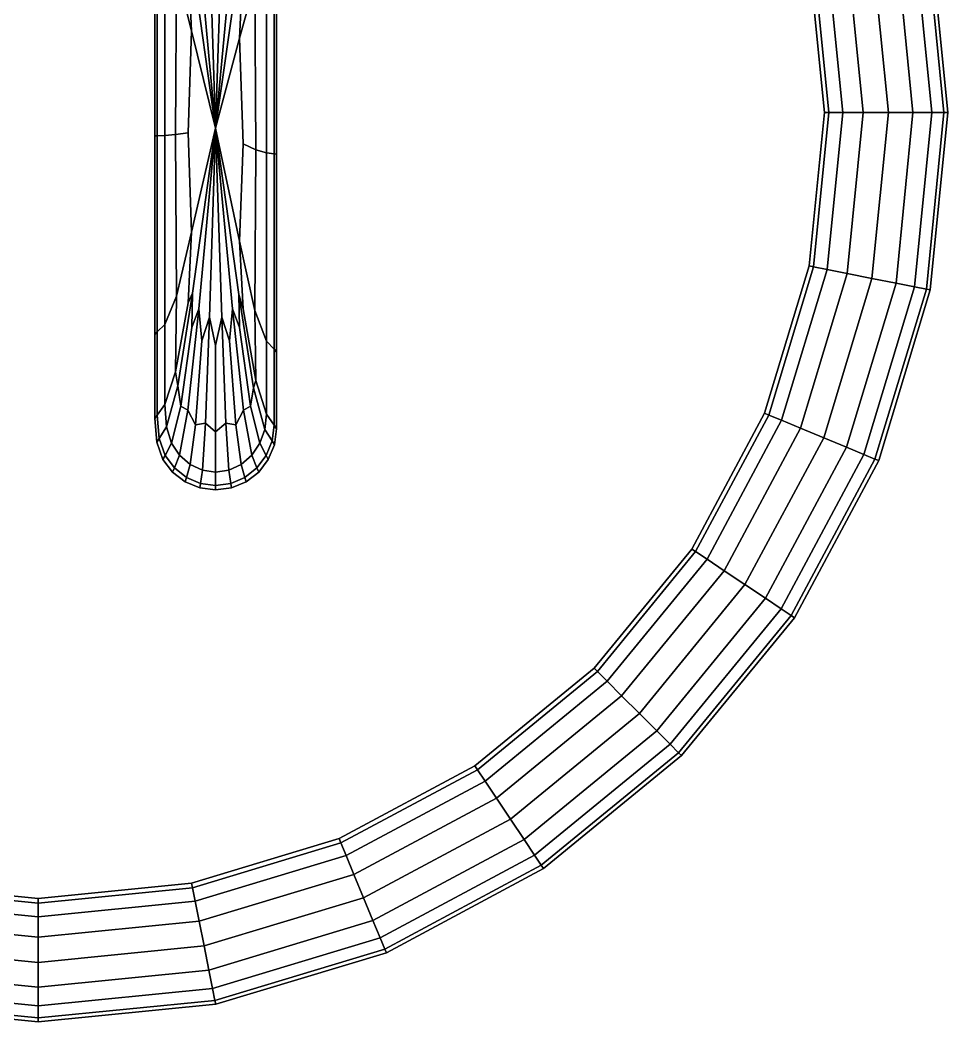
# Model space of a CAD drawing. Extents: x -1.16 to -0.13, y -0.58 to 0.46.
# Drawn here: x -0.656 to -0.127, y -0.581 to -0.009 of the extents above; entities that cross this region are included whole.
import ezdxf

# ---------------------------------------------------------------- set-up
doc = ezdxf.new("R2010")
doc.units = 0

# ---------------------------------------------------------------- blocks, each defined once
blk = doc.blocks.new('Circle')
at = {"layer": 'Meshes', "color": 250}
mesh = blk.add_polyface(dxfattribs=at)
corners = [(0.693204, 0.137887), (0.678542, 0.13497), (0.639293, 0.264804), (0.653106, 0.270526), (0.661909, 0.274172, 0.001731), (0.702547, 0.139745, 0.001731), (0.716445, 0, 0.001731), (0.706917, 0), (0.691966, 0), (0.624019, 0.124125), (0.613382, 0.122009, 0.001731), (0.577902, 0.239375, 0.001731), (0.587923, 0.243526), (0.602955, 0.249752), (0.639973, 0.127299), (0.652634, 0), (0.636364, 0), (0.625517, 0, 0.001731), (0.659473, 0.131177), (0.621327, 0.257362), (0.67252, 0), (0.705661, 0.140365, 0.006922), (0.719621, 0, 0.006922), (0.664843, 0.275387, 0.006922), (0.664843, 0.275387, 0.02018), (0.705661, 0.140365, 0.02018), (0.719621, 0, 0.02018), (0.609836, 0.121304, 0.006922), (0.574561, 0.237991, 0.006922), (0.621901, 0, 0.006922), (0.621901, 0, 0.02018), (0.609836, 0.121304, 0.02018), (0.574561, 0.237991, 0.02018), (0.609836, 0.121304, 0.04611), (0.574561, 0.237991, 0.04611), (0.621901, 0, 0.04611), (0.621901, 0, 0.072461), (0.609836, 0.121304, 0.072461), (0.574562, 0.237991, 0.072461), (0.705661, 0.140365, 0.04611), (0.719621, 0, 0.04611), (0.664843, 0.275387, 0.04611), (0.664843, 0.275387, 0.072461), (0.705661, 0.140365, 0.072461), (0.719621, 0, 0.072461), (0.705661, 0.140365, 0.08698), (0.719621, 0, 0.08698), (0.664843, 0.275387, 0.08698), (0.661909, 0.274172, 0.093433), (0.702547, 0.139745, 0.093433), (0.716445, 0, 0.093433), (0.609836, 0.121304, 0.08698), (0.574562, 0.237991, 0.08698), (0.621901, 0, 0.08698), (0.625517, 0, 0.093433), (0.613382, 0.122009, 0.093433), (0.577902, 0.239375, 0.093433), (0.693204, 0.137887, 0.095584), (0.706917, 0, 0.095584), (0.653106, 0.270526, 0.095584), (0.639293, 0.264804, 0.095584), (0.678542, 0.13497, 0.095584), (0.691966, 0, 0.095584), (0.624019, 0.124125, 0.095584), (0.636364, 0, 0.095584), (0.652634, 0, 0.095584), (0.639973, 0.127299, 0.095584), (0.602955, 0.249752, 0.095584), (0.587923, 0.243526, 0.095584), (0.659473, 0.131177, 0.095584), (0.67252, 0, 0.095584), (0.621327, 0.257362, 0.095584), (0.188441, 0.205303, 0.04611), (0.188441, 0.12877, 0.04611), (0.188441, 0.12877, 0.02018), (0.188441, 0.205303, 0.02018), (0.188441, 0.205303, 0.006922), (0.188441, 0.12877, 0.006922)]
mesh.append_faces([[corners[k] for k in face] for face in [(0, 1, 2, 3), (0, 3, 4, 5), (0, 5, 6, 7), (0, 7, 8, 1), (9, 10, 11, 12), (9, 12, 13, 14), (9, 14, 15, 16), (9, 16, 17, 10), (18, 14, 13, 19), (18, 19, 2, 1), (18, 1, 8, 20), (18, 20, 15, 14), (21, 22, 6, 5), (21, 5, 4, 23), (21, 23, 24, 25), (21, 25, 26, 22), (27, 28, 11, 10), (27, 10, 17, 29), (27, 29, 30, 31), (27, 31, 32, 28), (33, 34, 32, 31), (33, 31, 30, 35), (33, 35, 36, 37), (33, 37, 38, 34), (39, 40, 26, 25), (39, 25, 24, 41), (39, 41, 42, 43), (39, 43, 44, 40), (45, 46, 44, 43), (45, 43, 42, 47), (45, 47, 48, 49), (45, 49, 50, 46), (51, 52, 38, 37), (51, 37, 36, 53), (51, 53, 54, 55), (51, 55, 56, 52), (57, 58, 50, 49), (57, 49, 48, 59), (57, 59, 60, 61), (57, 61, 62, 58), (63, 64, 65, 66), (63, 66, 67, 68), (63, 68, 56, 55), (63, 55, 54, 64), (69, 70, 62, 61), (69, 61, 60, 71), (69, 71, 67, 66), (69, 66, 65, 70), (72, 73, 74, 75), (76, 75, 74, 77)]], dxfattribs={"color": 250})
mesh = blk.add_polyface(dxfattribs=at)
corners = [(0.162035, -0.024648, 0.095584), (0.172115, -0.029613, 0.095584), (0.171437, 0.102671, 0.095584), (0.159323, 0.058835, 0.095584), (0.180662, -0.03195, 0.095584), (0.186496, -0.032716, 0.093433), (0.186496, 0.127047, 0.093433), (0.180662, 0.121878, 0.095584), (0.188441, -0.032972, 0.08698), (0.188441, -0.032972, 0.072461), (0.188441, 0.12877, 0.072461), (0.188441, 0.12877, 0.08698), (0.188441, -0.032972, 0.04611), (0.188441, -0.032972, 0.02018), (0.188441, 0.12877, 0.02018), (0.188441, 0.12877, 0.04611), (0.188441, -0.032972, 0.006922), (0.186496, -0.032716, 0.001731), (0.186496, 0.127047, 0.001731), (0.188441, 0.12877, 0.006922), (0.162035, -0.024648), (0.159323, 0.058835), (0.171437, 0.102671), (0.172115, -0.029613), (0.180662, -0.03195), (0.180662, 0.121878), (0.162035, 0.118656, 0.095584), (0.172115, 0.170344, 0.095584), (0.170373, 0.189316, 0.095584), (0.158596, 0.116745, 0.095584), (0.180662, 0.194665, 0.095584), (0.186496, 0.202643, 0.093433), (0.18495, 0.230534, 0.093433), (0.179311, 0.22152, 0.095584), (0.188441, 0.205303, 0.08698), (0.188441, 0.205303, 0.072461), (0.18683, 0.233539, 0.072461), (0.186829, 0.233539, 0.08698), (0.188441, 0.205303, 0.04611), (0.188441, 0.205303, 0.02018), (0.186829, 0.233539, 0.02018), (0.186829, 0.233539, 0.04611), (0.188441, 0.205303, 0.006922), (0.186496, 0.202643, 0.001731), (0.18495, 0.230534, 0.001731), (0.186829, 0.233539, 0.006922), (0.162035, 0.118656), (0.172115, 0.170344), (0.158596, 0.116745), (0.170373, 0.189316), (0.180662, 0.194665), (0.179311, 0.22152), (0.175259, 0.237549, 0.095584), (0.168869, 0.247043, 0.095584), (0.162326, 0.211417, 0.095584), (0.167858, 0.208183, 0.095584), (0.180312, 0.247182, 0.093433), (0.172997, 0.257042, 0.093433), (0.181996, 0.250393, 0.08698), (0.174373, 0.260375, 0.08698), (0.181996, 0.250393, 0.072461), (0.181996, 0.250393, 0.04611), (0.181996, 0.250393, 0.02018), (0.181996, 0.250393, 0.006922), (0.180312, 0.247182, 0.001731), (0.172997, 0.257042, 0.001731), (0.174373, 0.260375, 0.006922), (0.175259, 0.237549), (0.167858, 0.208183), (0.162326, 0.211417), (0.168869, 0.247043)]
mesh.append_faces([[corners[k] for k in face] for face in [(0, 1, 2, 3), (4, 5, 6, 7), (4, 7, 2, 1), (8, 9, 10, 11), (8, 11, 6, 5), (12, 13, 14, 15), (12, 15, 10, 9), (16, 17, 18, 19), (16, 19, 14, 13), (20, 21, 22, 23), (24, 23, 22, 25), (24, 25, 18, 17), (26, 27, 28, 29), (26, 3, 2, 27), (30, 31, 32, 33), (30, 33, 28, 27), (30, 27, 2, 7), (30, 7, 6, 31), (34, 35, 36, 37), (34, 37, 32, 31), (34, 31, 6, 11), (34, 11, 10, 35), (38, 39, 40, 41), (38, 41, 36, 35), (38, 35, 10, 15), (42, 43, 44, 45), (42, 45, 40, 39), (42, 19, 18, 43), (46, 47, 22, 21), (46, 48, 49, 47), (50, 43, 18, 25), (50, 25, 22, 47), (50, 47, 49, 51), (50, 51, 44, 43), (52, 53, 54, 55), (52, 55, 28, 33), (52, 33, 32, 56), (52, 56, 57, 53), (58, 59, 57, 56), (58, 56, 32, 37), (58, 37, 36, 60), (61, 60, 36, 41), (61, 41, 40, 62), (63, 64, 65, 66), (63, 62, 40, 45), (63, 45, 44, 64), (67, 64, 44, 51), (67, 51, 49, 68), (67, 68, 69, 70), (67, 70, 65, 64)]], dxfattribs={"color": 250})
mesh = blk.add_polyface(dxfattribs=at)
corners = [(0.118645, -0.015934, 0.095584), (0.121357, -0.094737, 0.095584), (0.14034, -0.012408, 0.095584), (0.121357, 0.064792, 0.095584), (0.109242, 0.112065, 0.095584), (0.108564, -0.017455, 0.095584), (0.100018, -0.01817, 0.095584), (0.100018, 0.132792, 0.095584), (0.094184, 0.138382, 0.093433), (0.094184, -0.018405, 0.093433), (0.092239, -0.018483, 0.08698), (0.092239, 0.140246, 0.08698), (0.092239, 0.140246, 0.072461), (0.092239, -0.018483, 0.072461), (0.092239, -0.018483, 0.04611), (0.092239, 0.140246, 0.04611), (0.092239, 0.140246, 0.02018), (0.092239, -0.018483, 0.02018), (0.092239, -0.018483, 0.006922), (0.092239, 0.140246, 0.006922), (0.094184, 0.138382, 0.001731), (0.094184, -0.018405, 0.001731), (0.118645, -0.015934), (0.108564, -0.017455), (0.109242, 0.112065), (0.121357, 0.064792), (0.14034, -0.012408), (0.121357, -0.094737), (0.100018, -0.01817), (0.100018, 0.132792), (0.118645, 0.122435, 0.095584), (0.108564, 0.175617, 0.095584), (0.122083, 0.117689, 0.095584), (0.110307, 0.190635, 0.095584), (0.100018, 0.200641, 0.095584), (0.094184, 0.20885, 0.093433), (0.092239, 0.211586, 0.08698), (0.092239, 0.211586, 0.072461), (0.092239, 0.211586, 0.04611), (0.092239, 0.211586, 0.02018), (0.092239, 0.211586, 0.006922), (0.094184, 0.20885, 0.001731), (0.118645, 0.122435), (0.108564, 0.175617), (0.110307, 0.190635), (0.122083, 0.117689), (0.100018, 0.200641), (0.162035, 0.118656, 0.095584), (0.158596, 0.116745, 0.095584), (0.159323, 0.058835, 0.095584), (0.162035, 0.118656), (0.159323, 0.058835), (0.158596, 0.116745), (0.151187, 0.156363, 0.095584), (0.145232, 0.137729, 0.095584), (0.153705, 0.131206, 0.095584), (0.14034, 0.160238, 0.095584), (0.135448, 0.137729, 0.095584), (0.129492, 0.156363, 0.095584), (0.126975, 0.131206, 0.095584), (0.121551, 0.145774, 0.095584), (0.118354, 0.211417, 0.095584), (0.112821, 0.208183, 0.095584), (0.159128, 0.145774, 0.095584), (0.170373, 0.189316, 0.095584), (0.167858, 0.208183, 0.095584), (0.162326, 0.211417, 0.095584), (0.151187, 0.156363), (0.153705, 0.131206), (0.145232, 0.137729), (0.14034, 0.160239), (0.135448, 0.137729), (0.129492, 0.156363), (0.126975, 0.131206), (0.121551, 0.145774), (0.112821, 0.208183), (0.118354, 0.211417), (0.159128, 0.145774), (0.167858, 0.208183), (0.170373, 0.189316), (0.162326, 0.211417)]
mesh.append_faces([[corners[k] for k in face] for face in [(0, 1, 2, 3), (0, 3, 4, 5), (6, 5, 4, 7), (6, 7, 8, 9), (10, 9, 8, 11), (10, 11, 12, 13), (14, 13, 12, 15), (14, 15, 16, 17), (18, 17, 16, 19), (18, 19, 20, 21), (22, 23, 24, 25), (22, 25, 26, 27), (28, 21, 20, 29), (28, 29, 24, 23), (30, 31, 4, 3), (30, 3, 2, 32), (30, 32, 33, 31), (34, 35, 8, 7), (34, 7, 4, 31), (36, 37, 12, 11), (36, 11, 8, 35), (38, 39, 16, 15), (38, 15, 12, 37), (40, 41, 20, 19), (40, 19, 16, 39), (42, 43, 44, 45), (42, 45, 26, 25), (42, 25, 24, 43), (46, 43, 24, 29), (46, 29, 20, 41), (47, 48, 2, 49), (50, 51, 26, 52), (53, 54, 2, 55), (56, 57, 2, 54), (58, 59, 2, 57), (60, 32, 2, 59), (60, 59, 61, 62), (60, 62, 33, 32), (63, 55, 2, 48), (63, 48, 64, 65), (63, 65, 66, 55), (67, 68, 26, 69), (70, 69, 26, 71), (72, 71, 26, 73), (74, 75, 76, 73), (74, 73, 26, 45), (74, 45, 44, 75), (77, 78, 79, 52), (77, 52, 26, 68), (77, 68, 80, 78)]], dxfattribs={"color": 250})
mesh = blk.add_polyface(dxfattribs=at)
corners = [(0.118645, -0.015934, 0.095584), (0.108564, -0.017455, 0.095584), (0.109242, -0.145392, 0.095584), (0.121357, -0.094737, 0.095584), (0.118645, -0.150456, 0.095584), (0.108564, -0.205159, 0.095584), (0.110306, -0.216151, 0.095584), (0.122083, -0.142825, 0.095584), (0.14034, -0.012408, 0.095584), (0.100018, -0.01817, 0.095584), (0.094184, -0.018405, 0.093433), (0.094184, -0.173613, 0.093433), (0.100018, -0.167612, 0.095584), (0.100018, -0.230898, 0.095584), (0.094184, -0.239342, 0.093433), (0.092239, -0.018483, 0.08698), (0.092239, -0.018483, 0.072461), (0.092239, -0.175614, 0.072461), (0.092239, -0.175614, 0.08698), (0.092239, -0.242156, 0.08698), (0.092239, -0.018483, 0.04611), (0.092239, -0.018483, 0.02018), (0.092239, -0.175614, 0.02018), (0.092239, -0.175614, 0.04611), (0.092239, -0.018483, 0.006922), (0.094184, -0.018405, 0.001731), (0.094184, -0.173613, 0.001731), (0.092239, -0.175614, 0.006922), (0.092239, -0.242156, 0.006922), (0.094184, -0.239342, 0.001731), (0.118645, -0.150456), (0.108564, -0.205159), (0.109242, -0.145392), (0.121357, -0.094737), (0.14034, -0.012408), (0.122083, -0.142825), (0.110306, -0.216151), (0.118645, -0.015934), (0.108564, -0.017455), (0.100018, -0.230898), (0.100018, -0.167612), (0.100018, -0.01817), (0.162035, -0.155391, 0.095584), (0.159323, -0.10185, 0.095584), (0.158596, -0.144059, 0.095584), (0.162035, -0.024648, 0.095584), (0.159323, 0.058835, 0.095584), (0.162035, -0.024648), (0.159323, -0.10185), (0.159323, 0.058835), (0.162035, -0.155391), (0.158596, -0.144059), (0.121551, -0.169949, 0.095584), (0.126975, -0.15538, 0.095584), (0.112821, -0.232357, 0.095584), (0.118354, -0.235592, 0.095584), (0.129492, -0.180537, 0.095584), (0.135448, -0.161903, 0.095584), (0.124452, -0.247132, 0.095584), (0.14034, -0.184413, 0.095584), (0.145232, -0.161903, 0.095584), (0.151187, -0.180537, 0.095584), (0.153705, -0.15538, 0.095584), (0.156228, -0.247132, 0.095584), (0.162326, -0.235592, 0.095584), (0.159128, -0.169948, 0.095584), (0.167858, -0.232357, 0.095584), (0.170373, -0.217872, 0.095584), (0.121551, -0.169949), (0.112821, -0.232357), (0.126975, -0.15538), (0.118354, -0.235592), (0.129492, -0.180537), (0.124452, -0.247132), (0.135448, -0.161903), (0.14034, -0.184413), (0.145232, -0.161903), (0.151187, -0.180537), (0.153705, -0.15538), (0.162326, -0.235592), (0.156228, -0.247132), (0.159128, -0.169948), (0.167858, -0.232357), (0.170373, -0.217872)]
mesh.append_faces([[corners[k] for k in face] for face in [(0, 1, 2, 3), (4, 5, 6, 7), (4, 7, 8, 3), (4, 3, 2, 5), (9, 10, 11, 12), (9, 12, 2, 1), (13, 5, 2, 12), (13, 12, 11, 14), (15, 16, 17, 18), (15, 18, 11, 10), (19, 14, 11, 18), (20, 21, 22, 23), (20, 23, 17, 16), (24, 25, 26, 27), (24, 27, 22, 21), (28, 27, 26, 29), (30, 31, 32, 33), (30, 33, 34, 35), (30, 35, 36, 31), (37, 33, 32, 38), (39, 29, 26, 40), (39, 40, 32, 31), (41, 38, 32, 40), (41, 40, 26, 25), (42, 43, 8, 44), (45, 46, 8, 43), (47, 48, 34, 49), (50, 51, 34, 48), (52, 53, 8, 7), (52, 7, 6, 54), (52, 54, 55, 53), (56, 57, 8, 53), (56, 53, 55, 58), (59, 60, 8, 57), (61, 62, 8, 60), (61, 63, 64, 62), (65, 44, 8, 62), (65, 62, 64, 66), (65, 66, 67, 44), (68, 69, 36, 35), (68, 35, 34, 70), (68, 70, 71, 69), (72, 73, 71, 70), (72, 70, 34, 74), (75, 74, 34, 76), (77, 76, 34, 78), (77, 78, 79, 80), (81, 82, 79, 78), (81, 78, 34, 51), (81, 51, 83, 82)]], dxfattribs={"color": 250})
mesh = blk.add_polyface(dxfattribs=at)
corners = [(0.693204, -0.137887), (0.678542, -0.134971), (0.691966, 0), (0.706917, 0), (0.716445, 0, 0.001731), (0.702547, -0.139745, 0.001731), (0.661909, -0.274172, 0.00173), (0.653106, -0.270526), (0.639293, -0.264804), (0.624018, -0.124125), (0.613382, -0.122009, 0.001731), (0.625517, 0, 0.001731), (0.636364, 0), (0.652634, 0), (0.639973, -0.127299), (0.602955, -0.249752), (0.587923, -0.243526), (0.577902, -0.239375, 0.00173), (0.659473, -0.131177), (0.67252, 0), (0.621327, -0.257362), (0.705661, -0.140365, 0.006922), (0.664843, -0.275387, 0.006922), (0.719621, 0, 0.006922), (0.719621, 0, 0.02018), (0.705661, -0.140365, 0.02018), (0.664843, -0.275387, 0.02018), (0.609836, -0.121304, 0.006922), (0.621901, 0, 0.006922), (0.574561, -0.237991, 0.006922), (0.574561, -0.237991, 0.02018), (0.609836, -0.121304, 0.02018), (0.621901, 0, 0.02018), (0.609836, -0.121304, 0.04611), (0.621901, 0, 0.04611), (0.574561, -0.237991, 0.04611), (0.574561, -0.237991, 0.072461), (0.609836, -0.121304, 0.072461), (0.621901, 0, 0.072461), (0.705661, -0.140365, 0.04611), (0.664843, -0.275387, 0.04611), (0.719621, 0, 0.04611), (0.719621, 0, 0.072461), (0.705661, -0.140365, 0.072461), (0.664843, -0.275387, 0.072461), (0.705661, -0.140365, 0.08698), (0.664843, -0.275387, 0.08698), (0.719621, 0, 0.08698), (0.716445, 0, 0.093433), (0.702547, -0.139745, 0.093433), (0.661909, -0.274172, 0.093433), (0.609836, -0.121304, 0.08698), (0.621901, 0, 0.08698), (0.574561, -0.237991, 0.08698), (0.577902, -0.239375, 0.093433), (0.613382, -0.122009, 0.093433), (0.625517, 0, 0.093433), (0.693204, -0.137887, 0.095584), (0.653106, -0.270526, 0.095584), (0.706917, 0, 0.095584), (0.691966, 0, 0.095584), (0.678542, -0.134971, 0.095584), (0.639293, -0.264804, 0.095584), (0.624018, -0.124125, 0.095584), (0.587923, -0.243526, 0.095584), (0.602955, -0.249752, 0.095584), (0.639973, -0.127299, 0.095584), (0.652634, 0, 0.095584), (0.636364, 0, 0.095584), (0.659473, -0.131177, 0.095584), (0.621327, -0.257362, 0.095584), (0.67252, 0, 0.095584), (0.188441, -0.250362, 0.006922), (0.188441, -0.189493, 0.006922), (0.188441, -0.189493, 0.02018), (0.188441, -0.250362, 0.02018), (0.188441, -0.032972, 0.006922), (0.188441, -0.032972, 0.02018)]
mesh.append_faces([[corners[k] for k in face] for face in [(0, 1, 2, 3), (0, 3, 4, 5), (0, 5, 6, 7), (0, 7, 8, 1), (9, 10, 11, 12), (9, 12, 13, 14), (9, 14, 15, 16), (9, 16, 17, 10), (18, 14, 13, 19), (18, 19, 2, 1), (18, 1, 8, 20), (18, 20, 15, 14), (21, 22, 6, 5), (21, 5, 4, 23), (21, 23, 24, 25), (21, 25, 26, 22), (27, 28, 11, 10), (27, 10, 17, 29), (27, 29, 30, 31), (27, 31, 32, 28), (33, 34, 32, 31), (33, 31, 30, 35), (33, 35, 36, 37), (33, 37, 38, 34), (39, 40, 26, 25), (39, 25, 24, 41), (39, 41, 42, 43), (39, 43, 44, 40), (45, 46, 44, 43), (45, 43, 42, 47), (45, 47, 48, 49), (45, 49, 50, 46), (51, 52, 38, 37), (51, 37, 36, 53), (51, 53, 54, 55), (51, 55, 56, 52), (57, 58, 50, 49), (57, 49, 48, 59), (57, 59, 60, 61), (57, 61, 62, 58), (63, 64, 65, 66), (63, 66, 67, 68), (63, 68, 56, 55), (63, 55, 54, 64), (69, 70, 62, 61), (69, 61, 60, 71), (69, 71, 67, 66), (69, 66, 65, 70), (72, 73, 74, 75), (76, 77, 74, 73)]], dxfattribs={"color": 250})
mesh = blk.add_polyface(dxfattribs=at)
corners = [(0.162035, -0.155391, 0.095584), (0.172115, -0.212045, 0.095584), (0.171437, -0.156731, 0.095584), (0.159323, -0.10185, 0.095584), (0.158596, -0.144059, 0.095584), (0.170373, -0.217872, 0.095584), (0.162035, -0.024648, 0.095584), (0.172115, -0.029613, 0.095584), (0.180662, -0.238702, 0.095584), (0.186496, -0.247447, 0.093433), (0.186496, -0.187322, 0.093433), (0.180662, -0.180812, 0.095584), (0.179311, -0.25066, 0.095584), (0.18495, -0.259866, 0.093433), (0.180662, -0.03195, 0.095584), (0.186496, -0.032716, 0.093433), (0.188441, -0.250362, 0.08698), (0.188441, -0.250362, 0.072461), (0.188441, -0.189493, 0.072461), (0.188441, -0.189493, 0.08698), (0.186829, -0.262935, 0.08698), (0.18683, -0.262935, 0.072461), (0.188441, -0.032972, 0.08698), (0.188441, -0.032972, 0.072461), (0.188441, -0.250362, 0.04611), (0.188441, -0.250362, 0.02018), (0.188441, -0.189493, 0.02018), (0.188441, -0.189493, 0.04611), (0.186829, -0.262935, 0.04611), (0.186829, -0.262935, 0.02018), (0.188441, -0.032972, 0.04611), (0.188441, -0.032972, 0.02018), (0.188441, -0.250362, 0.006922), (0.186496, -0.247447, 0.001731), (0.186496, -0.187322, 0.001731), (0.188441, -0.189493, 0.006922), (0.186829, -0.262935, 0.006922), (0.18495, -0.259866, 0.001731), (0.188441, -0.032972, 0.006922), (0.186496, -0.032716, 0.001731), (0.162035, -0.024648), (0.172115, -0.029613), (0.171437, -0.156731), (0.159323, -0.10185), (0.162035, -0.155391), (0.172115, -0.212045), (0.170373, -0.217872), (0.158596, -0.144059), (0.180662, -0.03195), (0.180662, -0.180812), (0.180662, -0.238702), (0.179311, -0.25066), (0.175259, -0.261723, 0.095584), (0.167858, -0.232357, 0.095584), (0.162326, -0.235592, 0.095584), (0.168869, -0.271217, 0.095584), (0.172997, -0.281216, 0.093433), (0.180312, -0.271356, 0.093433), (0.181996, -0.274567, 0.08698), (0.181996, -0.274567, 0.072461), (0.174373, -0.284549, 0.08698), (0.181996, -0.274567, 0.04611), (0.181996, -0.274567, 0.02018), (0.181996, -0.274567, 0.006922), (0.180312, -0.271356, 0.001731), (0.174373, -0.284549, 0.006922), (0.172997, -0.281216, 0.001731), (0.175259, -0.261723), (0.168869, -0.271217), (0.162326, -0.235592), (0.167858, -0.232357)]
mesh.append_faces([[corners[k] for k in face] for face in [(0, 1, 2, 3), (0, 4, 5, 1), (6, 3, 2, 7), (8, 9, 10, 11), (8, 11, 2, 1), (8, 1, 5, 12), (8, 12, 13, 9), (14, 7, 2, 11), (14, 11, 10, 15), (16, 17, 18, 19), (16, 19, 10, 9), (16, 9, 13, 20), (16, 20, 21, 17), (22, 15, 10, 19), (22, 19, 18, 23), (24, 25, 26, 27), (24, 27, 18, 17), (24, 17, 21, 28), (24, 28, 29, 25), (30, 23, 18, 27), (30, 27, 26, 31), (32, 33, 34, 35), (32, 25, 29, 36), (32, 36, 37, 33), (38, 35, 34, 39), (40, 41, 42, 43), (44, 45, 46, 47), (44, 43, 42, 45), (48, 39, 34, 49), (48, 49, 42, 41), (50, 33, 37, 51), (50, 51, 46, 45), (50, 45, 42, 49), (50, 49, 34, 33), (52, 12, 5, 53), (52, 53, 54, 55), (52, 55, 56, 57), (52, 57, 13, 12), (58, 59, 21, 20), (58, 20, 13, 57), (58, 57, 56, 60), (61, 62, 29, 28), (61, 28, 21, 59), (63, 64, 37, 36), (63, 36, 29, 62), (63, 65, 66, 64), (67, 64, 66, 68), (67, 68, 69, 70), (67, 70, 46, 51), (67, 51, 37, 64)]], dxfattribs={"color": 250})
mesh = blk.add_polyface(dxfattribs=at)
corners = [(0.100018, -0.230898, 0.095584), (0.094184, -0.239342, 0.093433), (0.09573, -0.25784, 0.093433), (0.101369, -0.248709, 0.095584), (0.110306, -0.216151, 0.095584), (0.108564, -0.205159, 0.095584), (0.092239, -0.242156, 0.08698), (0.092239, -0.242156, 0.072461), (0.09385, -0.260883, 0.072461), (0.09385, -0.260883, 0.08698), (0.092239, -0.175614, 0.08698), (0.092239, -0.175614, 0.072461), (0.092239, -0.242156, 0.04611), (0.092239, -0.242156, 0.02018), (0.09385, -0.260883, 0.02018), (0.09385, -0.260883, 0.04611), (0.092239, -0.175614, 0.04611), (0.092239, -0.175614, 0.02018), (0.092239, -0.242156, 0.006922), (0.094184, -0.239342, 0.001731), (0.09573, -0.25784, 0.001731), (0.09385, -0.260883, 0.006922), (0.092239, -0.175614, 0.006922), (0.100018, -0.230898), (0.108564, -0.205159), (0.110306, -0.216151), (0.101369, -0.248709), (0.129492, -0.180537, 0.095584), (0.124452, -0.247132, 0.095584), (0.132292, -0.245803, 0.095584), (0.135448, -0.161903, 0.095584), (0.14034, -0.184413, 0.095584), (0.14034, -0.25254, 0.095584), (0.148387, -0.245803, 0.095584), (0.145232, -0.161903, 0.095584), (0.151187, -0.180537, 0.095584), (0.156228, -0.247132, 0.095584), (0.10542, -0.261723, 0.095584), (0.111811, -0.271217, 0.095584), (0.118354, -0.235592, 0.095584), (0.112821, -0.232357, 0.095584), (0.100368, -0.271356, 0.093433), (0.107683, -0.281216, 0.093433), (0.120179, -0.278468, 0.095584), (0.129898, -0.283064, 0.095584), (0.14034, -0.284597, 0.095584), (0.150782, -0.283064, 0.095584), (0.160501, -0.278468, 0.095584), (0.168869, -0.271217, 0.095584), (0.162326, -0.235592, 0.095584), (0.098683, -0.274567, 0.08698), (0.106307, -0.284549, 0.08698), (0.098683, -0.274567, 0.072461), (0.098683, -0.274567, 0.04611), (0.098683, -0.274567, 0.02018), (0.098683, -0.274567, 0.006922), (0.100368, -0.271356, 0.001731), (0.107683, -0.281216, 0.001731), (0.106307, -0.284549, 0.006922), (0.129492, -0.180537), (0.135448, -0.161903), (0.132292, -0.245803), (0.124452, -0.247132), (0.14034, -0.184413), (0.14034, -0.25254), (0.145232, -0.161903), (0.148387, -0.245803), (0.151187, -0.180537), (0.156228, -0.247132), (0.10542, -0.261723), (0.112821, -0.232357), (0.118354, -0.235592), (0.111811, -0.271217), (0.120179, -0.278468), (0.129898, -0.283064), (0.14034, -0.284597), (0.150782, -0.283064), (0.160501, -0.278468), (0.162326, -0.235592), (0.168869, -0.271217)]
mesh.append_faces([[corners[k] for k in face] for face in [(0, 1, 2, 3), (0, 3, 4, 5), (6, 7, 8, 9), (6, 9, 2, 1), (6, 10, 11, 7), (12, 13, 14, 15), (12, 15, 8, 7), (12, 7, 11, 16), (12, 16, 17, 13), (18, 19, 20, 21), (18, 21, 14, 13), (18, 13, 17, 22), (23, 24, 25, 26), (23, 26, 20, 19), (27, 28, 29, 30), (31, 30, 29, 32), (31, 32, 33, 34), (35, 34, 33, 36), (37, 38, 39, 40), (37, 40, 4, 3), (37, 3, 2, 41), (37, 41, 42, 38), (43, 44, 29, 28), (43, 28, 39, 38), (45, 46, 33, 32), (45, 32, 29, 44), (47, 48, 49, 36), (47, 36, 33, 46), (50, 51, 42, 41), (50, 41, 2, 9), (50, 9, 8, 52), (53, 52, 8, 15), (53, 15, 14, 54), (55, 56, 57, 58), (55, 54, 14, 21), (55, 21, 20, 56), (59, 60, 61, 62), (63, 64, 61, 60), (63, 65, 66, 64), (67, 68, 66, 65), (69, 56, 20, 26), (69, 26, 25, 70), (69, 70, 71, 72), (69, 72, 57, 56), (73, 72, 71, 62), (73, 62, 61, 74), (75, 74, 61, 64), (75, 64, 66, 76), (77, 76, 66, 68), (77, 68, 78, 79)]], dxfattribs={"color": 250})
mesh = blk.add_polyface(dxfattribs=at)
corners = [(0.58767, -0.392668), (0.575241, -0.384364), (0.639293, -0.264804), (0.653106, -0.270526), (0.661909, -0.274172, 0.00173), (0.59559, -0.397961, 0.00173), (0.506603, -0.506603, 0.00173), (0.499866, -0.499866), (0.489294, -0.489294), (0.529017, -0.353478), (0.52, -0.347453, 0.00173), (0.577902, -0.239375, 0.00173), (0.587923, -0.243526), (0.602955, -0.249752), (0.542543, -0.362516), (0.461482, -0.461482), (0.449977, -0.449977), (0.442307, -0.442307, 0.00173), (0.559075, -0.373562), (0.621327, -0.257362), (0.475543, -0.475543), (0.59823, -0.399725, 0.006922), (0.508849, -0.508849, 0.006922), (0.664843, -0.275387, 0.006922), (0.664843, -0.275387, 0.02018), (0.59823, -0.399725, 0.02018), (0.508849, -0.508849, 0.02018), (0.516994, -0.345445, 0.006922), (0.574561, -0.237991, 0.006922), (0.43975, -0.43975, 0.006922), (0.43975, -0.43975, 0.02018), (0.516994, -0.345445, 0.02018), (0.574561, -0.237991, 0.02018), (0.516994, -0.345445, 0.04611), (0.574561, -0.237991, 0.04611), (0.43975, -0.43975, 0.04611), (0.43975, -0.43975, 0.072461), (0.516994, -0.345445, 0.072461), (0.574561, -0.237991, 0.072461), (0.59823, -0.399725, 0.04611), (0.508849, -0.508849, 0.04611), (0.664843, -0.275387, 0.04611), (0.664843, -0.275387, 0.072461), (0.59823, -0.399725, 0.072461), (0.508849, -0.508849, 0.072461), (0.399725, -0.59823, 0.04611), (0.399725, -0.59823, 0.072461), (0.399725, -0.59823, 0.08698), (0.508849, -0.508849, 0.08698), (0.59823, -0.399725, 0.08698), (0.664843, -0.275387, 0.08698), (0.661909, -0.274172, 0.093433), (0.59559, -0.397961, 0.093433), (0.506603, -0.506603, 0.093433), (0.516994, -0.345445, 0.08698), (0.574561, -0.237991, 0.08698), (0.43975, -0.43975, 0.08698), (0.442307, -0.442307, 0.093433), (0.52, -0.347453, 0.093433), (0.577902, -0.239375, 0.093433), (0.58767, -0.392668, 0.095584), (0.499866, -0.499866, 0.095584), (0.653106, -0.270526, 0.095584), (0.639293, -0.264804, 0.095584), (0.575241, -0.384364, 0.095584), (0.489294, -0.489294, 0.095584), (0.529017, -0.353478, 0.095584), (0.449977, -0.449977, 0.095584), (0.461482, -0.461482, 0.095584), (0.542543, -0.362516, 0.095584), (0.602955, -0.249752, 0.095584), (0.587923, -0.243526, 0.095584), (0.559075, -0.373562, 0.095584), (0.475543, -0.475543, 0.095584), (0.621327, -0.257362, 0.095584)]
mesh.append_faces([[corners[k] for k in face] for face in [(0, 1, 2, 3), (0, 3, 4, 5), (0, 5, 6, 7), (0, 7, 8, 1), (9, 10, 11, 12), (9, 12, 13, 14), (9, 14, 15, 16), (9, 16, 17, 10), (18, 14, 13, 19), (18, 19, 2, 1), (18, 1, 8, 20), (18, 20, 15, 14), (21, 22, 6, 5), (21, 5, 4, 23), (21, 23, 24, 25), (21, 25, 26, 22), (27, 28, 11, 10), (27, 10, 17, 29), (27, 29, 30, 31), (27, 31, 32, 28), (33, 34, 32, 31), (33, 31, 30, 35), (33, 35, 36, 37), (33, 37, 38, 34), (39, 40, 26, 25), (39, 25, 24, 41), (39, 41, 42, 43), (39, 43, 44, 40), (45, 40, 44, 46), (47, 46, 44, 48), (49, 48, 44, 43), (49, 43, 42, 50), (49, 50, 51, 52), (49, 52, 53, 48), (54, 55, 38, 37), (54, 37, 36, 56), (54, 56, 57, 58), (54, 58, 59, 55), (60, 61, 53, 52), (60, 52, 51, 62), (60, 62, 63, 64), (60, 64, 65, 61), (66, 67, 68, 69), (66, 69, 70, 71), (66, 71, 59, 58), (66, 58, 57, 67), (72, 73, 65, 64), (72, 64, 63, 74), (72, 74, 70, 69), (72, 69, 68, 73)]], dxfattribs={"color": 250})
mesh = blk.add_polyface(dxfattribs=at)
corners = [(0.120179, -0.278468, 0.095584), (0.111811, -0.271217, 0.095584), (0.107683, -0.281216, 0.093433), (0.117262, -0.288747, 0.093433), (0.128387, -0.293521, 0.093433), (0.129898, -0.283064, 0.095584), (0.14034, -0.284597, 0.095584), (0.14034, -0.295112, 0.093433), (0.152293, -0.293521, 0.093433), (0.150782, -0.283064, 0.095584), (0.160501, -0.278468, 0.095584), (0.163418, -0.288747, 0.093433), (0.172997, -0.281216, 0.093433), (0.168869, -0.271217, 0.095584), (0.181996, -0.274567, 0.08698), (0.174373, -0.284549, 0.08698), (0.174373, -0.284549, 0.072461), (0.181996, -0.274567, 0.072461), (0.16439, -0.292173, 0.08698), (0.16439, -0.292173, 0.072461), (0.152797, -0.297006, 0.08698), (0.152797, -0.297006, 0.072461), (0.14034, -0.298617, 0.08698), (0.127883, -0.297006, 0.08698), (0.116289, -0.292173, 0.08698), (0.116289, -0.292173, 0.072461), (0.127883, -0.297006, 0.072461), (0.106307, -0.284549, 0.08698), (0.106307, -0.284549, 0.072461), (0.098683, -0.274567, 0.08698), (0.098683, -0.274567, 0.072461), (0.098683, -0.274567, 0.04611), (0.098683, -0.274567, 0.02018), (0.106307, -0.284549, 0.02018), (0.106307, -0.284549, 0.04611), (0.116289, -0.292173, 0.04611), (0.116289, -0.292173, 0.02018), (0.127883, -0.297006, 0.02018), (0.127883, -0.297006, 0.04611), (0.16439, -0.292173, 0.04611), (0.16439, -0.292173, 0.02018), (0.174373, -0.284549, 0.02018), (0.174373, -0.284549, 0.04611), (0.152797, -0.297006, 0.04611), (0.152797, -0.297006, 0.02018), (0.181996, -0.274567, 0.04611), (0.181996, -0.274567, 0.02018), (0.181996, -0.274567, 0.006922), (0.174373, -0.284549, 0.006922), (0.16439, -0.292173, 0.006922), (0.163418, -0.288747, 0.001731), (0.172997, -0.281216, 0.001731), (0.152797, -0.297006, 0.006922), (0.152293, -0.293521, 0.001731), (0.14034, -0.298617, 0.006922), (0.14034, -0.295112, 0.001731), (0.14034, -0.298617, 0.02018), (0.127883, -0.297006, 0.006922), (0.128387, -0.293521, 0.001731), (0.116289, -0.292173, 0.006922), (0.117262, -0.288747, 0.001731), (0.106307, -0.284549, 0.006922), (0.107683, -0.281216, 0.001731), (0.098683, -0.274567, 0.006922), (0.120179, -0.278468), (0.111811, -0.271217), (0.129898, -0.283064), (0.14034, -0.284597), (0.150782, -0.283064), (0.160501, -0.278468), (0.168869, -0.271217)]
mesh.append_faces([[corners[k] for k in face] for face in [(0, 1, 2, 3), (0, 3, 4, 5), (6, 5, 4, 7), (6, 7, 8, 9), (10, 9, 8, 11), (10, 11, 12, 13), (14, 15, 16, 17), (18, 19, 16, 15), (18, 15, 12, 11), (18, 11, 8, 20), (18, 20, 21, 19), (22, 20, 8, 7), (22, 7, 4, 23), (24, 25, 26, 23), (24, 23, 4, 3), (24, 3, 2, 27), (24, 27, 28, 25), (29, 30, 28, 27), (31, 32, 33, 34), (31, 34, 28, 30), (35, 36, 37, 38), (35, 38, 26, 25), (35, 25, 28, 34), (35, 34, 33, 36), (39, 40, 41, 42), (39, 42, 16, 19), (39, 19, 21, 43), (39, 43, 44, 40), (45, 17, 16, 42), (45, 42, 41, 46), (47, 46, 41, 48), (49, 50, 51, 48), (49, 48, 41, 40), (49, 40, 44, 52), (49, 52, 53, 50), (54, 55, 53, 52), (54, 52, 44, 56), (54, 56, 37, 57), (54, 57, 58, 55), (59, 60, 58, 57), (59, 57, 37, 36), (59, 36, 33, 61), (59, 61, 62, 60), (63, 61, 33, 32), (64, 60, 62, 65), (64, 66, 58, 60), (67, 55, 58, 66), (67, 68, 53, 55), (69, 50, 53, 68), (69, 70, 51, 50)]], dxfattribs={"color": 250})
mesh = blk.add_polyface(dxfattribs=at)
corners = [(-0.137887, -0.693204), (-0.13497, -0.678542), (0, -0.691966), (0, -0.706917), (0, -0.716445, 0.00173), (-0.139745, -0.702547, 0.00173), (-0.274171, -0.661909, 0.00173), (-0.270525, -0.653107), (-0.264804, -0.639293), (-0.124125, -0.624018), (-0.122009, -0.613382, 0.00173), (0, -0.625517, 0.00173), (0, -0.636363), (0, -0.652634), (-0.127298, -0.639973), (-0.249752, -0.602955), (-0.243526, -0.587923), (-0.239375, -0.577902, 0.00173), (-0.131177, -0.659473), (0, -0.67252), (-0.257362, -0.621327), (-0.140364, -0.705661, 0.006922), (-0.275387, -0.664843, 0.006922), (0, -0.719621, 0.006922), (0, -0.719621, 0.02018), (-0.140364, -0.705661, 0.02018), (-0.121304, -0.609836, 0.006922), (0, -0.621901, 0.006922), (-0.237991, -0.574562, 0.006922), (-0.237991, -0.574562, 0.02018), (-0.121304, -0.609836, 0.02018), (0, -0.621901, 0.02018), (-0.121304, -0.609836, 0.04611), (0, -0.621901, 0.04611), (-0.237991, -0.574562, 0.04611), (-0.237991, -0.574562, 0.072461), (-0.121304, -0.609836, 0.072461), (0, -0.621901, 0.072461), (-0.140364, -0.705661, 0.04611), (0, -0.719621, 0.04611), (0, -0.719621, 0.072461), (-0.140364, -0.705661, 0.072461), (-0.140364, -0.705661, 0.08698), (0, -0.719621, 0.08698), (0, -0.716445, 0.093433), (-0.139745, -0.702547, 0.093433), (-0.274171, -0.661909, 0.093433), (-0.275387, -0.664843, 0.08698), (-0.121304, -0.609836, 0.08698), (0, -0.621901, 0.08698), (-0.237991, -0.574562, 0.08698), (-0.239375, -0.577902, 0.093433), (-0.122009, -0.613382, 0.093433), (0, -0.625517, 0.093433), (-0.137887, -0.693204, 0.095584), (-0.270525, -0.653107, 0.095584), (0, -0.706917, 0.095584), (0, -0.691966, 0.095584), (-0.13497, -0.678542, 0.095584), (-0.264804, -0.639293, 0.095584), (-0.124125, -0.624018, 0.095584), (-0.243526, -0.587923, 0.095584), (-0.249752, -0.602955, 0.095584), (-0.127298, -0.639973, 0.095584), (0, -0.652634, 0.095584), (0, -0.636363, 0.095584), (-0.131177, -0.659473, 0.095584), (-0.257362, -0.621327, 0.095584), (0, -0.67252, 0.095584), (-0.131151, -0.298617, 0.006922), (-0.118694, -0.297006, 0.006922), (-0.118694, -0.297006, 0.02018), (-0.131151, -0.298617, 0.02018), (-0.143608, -0.297006, 0.02018), (-0.143608, -0.297006, 0.006922), (-0.131151, -0.298617, 0.04611), (-0.118694, -0.297006, 0.04611), (-0.118694, -0.297006, 0.072461), (-0.131151, -0.298617, 0.072461), (-0.143608, -0.297006, 0.072461), (-0.143608, -0.297006, 0.04611)]
mesh.append_faces([[corners[k] for k in face] for face in [(0, 1, 2, 3), (0, 3, 4, 5), (0, 5, 6, 7), (0, 7, 8, 1), (9, 10, 11, 12), (9, 12, 13, 14), (9, 14, 15, 16), (9, 16, 17, 10), (18, 14, 13, 19), (18, 19, 2, 1), (18, 1, 8, 20), (18, 20, 15, 14), (21, 22, 6, 5), (21, 5, 4, 23), (21, 23, 24, 25), (26, 27, 11, 10), (26, 10, 17, 28), (26, 28, 29, 30), (26, 30, 31, 27), (32, 33, 31, 30), (32, 30, 29, 34), (32, 34, 35, 36), (32, 36, 37, 33), (38, 25, 24, 39), (38, 39, 40, 41), (42, 41, 40, 43), (42, 43, 44, 45), (42, 45, 46, 47), (48, 49, 37, 36), (48, 36, 35, 50), (48, 50, 51, 52), (48, 52, 53, 49), (54, 55, 46, 45), (54, 45, 44, 56), (54, 56, 57, 58), (54, 58, 59, 55), (60, 61, 62, 63), (60, 63, 64, 65), (60, 65, 53, 52), (60, 52, 51, 61), (66, 67, 59, 58), (66, 58, 57, 68), (66, 68, 64, 63), (66, 63, 62, 67), (69, 70, 71, 72), (69, 72, 73, 74), (75, 72, 71, 76), (75, 76, 77, 78), (75, 78, 79, 80), (75, 80, 73, 72)]], dxfattribs={"color": 250})
mesh = blk.add_polyface(dxfattribs=at)
corners = [(0.137887, -0.693204), (0.134971, -0.678542), (0.264804, -0.639293), (0.270526, -0.653106), (0.274172, -0.661909, 0.00173), (0.139745, -0.702547, 0.00173), (0, -0.716445, 0.00173), (0, -0.706917), (0, -0.691966), (0.124125, -0.624018), (0.122009, -0.613382, 0.00173), (0.239375, -0.577902, 0.00173), (0.243526, -0.587923), (0.249752, -0.602955), (0.127299, -0.639973), (0, -0.652634), (0, -0.636363), (0, -0.625517, 0.00173), (0.131178, -0.659473), (0.257362, -0.621327), (0, -0.67252), (0.140365, -0.705661, 0.006922), (0, -0.719621, 0.006922), (0.275387, -0.664843, 0.006922), (0.140365, -0.705661, 0.02018), (0, -0.719621, 0.02018), (0.121304, -0.609836, 0.006922), (0.237991, -0.574561, 0.006922), (0, -0.621901, 0.006922), (0, -0.621901, 0.02018), (0.121304, -0.609836, 0.02018), (0.237991, -0.574561, 0.02018), (0.121304, -0.609836, 0.04611), (0.237991, -0.574561, 0.04611), (0, -0.621901, 0.04611), (0, -0.621901, 0.072461), (0.121304, -0.609836, 0.072461), (0.237991, -0.574561, 0.072461), (0.140365, -0.705661, 0.04611), (0, -0.719621, 0.04611), (0.140365, -0.705661, 0.072461), (0, -0.719621, 0.072461), (0.140365, -0.705661, 0.08698), (0, -0.719621, 0.08698), (0.275387, -0.664843, 0.08698), (0.274172, -0.661909, 0.093433), (0.139745, -0.702547, 0.093433), (0, -0.716445, 0.093433), (0.121304, -0.609836, 0.08698), (0.237991, -0.574561, 0.08698), (0, -0.621901, 0.08698), (0, -0.625517, 0.093433), (0.122009, -0.613382, 0.093433), (0.239375, -0.577902, 0.093433), (0.137887, -0.693204, 0.095584), (0, -0.706917, 0.095584), (0.270526, -0.653106, 0.095584), (0.264804, -0.639293, 0.095584), (0.134971, -0.678542, 0.095584), (0, -0.691966, 0.095584), (0.124125, -0.624018, 0.095584), (0, -0.636363, 0.095584), (0, -0.652634, 0.095584), (0.127299, -0.639973, 0.095584), (0.249752, -0.602955, 0.095584), (0.243526, -0.587923, 0.095584), (0.131178, -0.659473, 0.095584), (0, -0.67252, 0.095584), (0.257362, -0.621327, 0.095584), (0.14034, -0.298617, 0.08698), (0.14034, -0.298617, 0.072461), (0.152797, -0.297006, 0.072461), (0.152797, -0.297006, 0.08698), (0.127883, -0.297006, 0.08698), (0.127883, -0.297006, 0.072461), (0.14034, -0.298617, 0.04611), (0.14034, -0.298617, 0.02018), (0.152797, -0.297006, 0.02018), (0.152797, -0.297006, 0.04611), (0.127883, -0.297006, 0.04611), (0.127883, -0.297006, 0.02018)]
mesh.append_faces([[corners[k] for k in face] for face in [(0, 1, 2, 3), (0, 3, 4, 5), (0, 5, 6, 7), (0, 7, 8, 1), (9, 10, 11, 12), (9, 12, 13, 14), (9, 14, 15, 16), (9, 16, 17, 10), (18, 14, 13, 19), (18, 19, 2, 1), (18, 1, 8, 20), (18, 20, 15, 14), (21, 22, 6, 5), (21, 5, 4, 23), (21, 24, 25, 22), (26, 27, 11, 10), (26, 10, 17, 28), (26, 28, 29, 30), (26, 30, 31, 27), (32, 33, 31, 30), (32, 30, 29, 34), (32, 34, 35, 36), (32, 36, 37, 33), (38, 39, 25, 24), (38, 40, 41, 39), (42, 43, 41, 40), (42, 44, 45, 46), (42, 46, 47, 43), (48, 49, 37, 36), (48, 36, 35, 50), (48, 50, 51, 52), (48, 52, 53, 49), (54, 55, 47, 46), (54, 46, 45, 56), (54, 56, 57, 58), (54, 58, 59, 55), (60, 61, 62, 63), (60, 63, 64, 65), (60, 65, 53, 52), (60, 52, 51, 61), (66, 67, 59, 58), (66, 58, 57, 68), (66, 68, 64, 63), (66, 63, 62, 67), (69, 70, 71, 72), (69, 73, 74, 70), (75, 76, 77, 78), (75, 78, 71, 70), (75, 70, 74, 79), (75, 79, 80, 76)]], dxfattribs={"color": 250})
mesh = blk.add_polyface(dxfattribs=at)
corners = [(0.392668, -0.58767), (0.384364, -0.575241), (0.489294, -0.489294), (0.499866, -0.499866), (0.506603, -0.506603, 0.00173), (0.397961, -0.59559, 0.00173), (0.274172, -0.661909, 0.00173), (0.270526, -0.653106), (0.264804, -0.639293), (0.353478, -0.529017), (0.347453, -0.52, 0.00173), (0.442307, -0.442307, 0.00173), (0.449977, -0.449977), (0.461482, -0.461482), (0.362516, -0.542543), (0.249752, -0.602955), (0.243526, -0.587923), (0.239375, -0.577902, 0.00173), (0.373562, -0.559075), (0.475543, -0.475543), (0.257362, -0.621327), (0.140365, -0.705661, 0.006922), (0.275387, -0.664843, 0.006922), (0.275387, -0.664843, 0.02018), (0.140365, -0.705661, 0.02018), (0.399725, -0.59823, 0.006922), (0.508849, -0.508849, 0.006922), (0.508849, -0.508849, 0.02018), (0.399725, -0.59823, 0.02018), (0.345445, -0.516994, 0.006922), (0.43975, -0.43975, 0.006922), (0.237991, -0.574561, 0.006922), (0.237991, -0.574561, 0.02018), (0.345445, -0.516994, 0.02018), (0.43975, -0.43975, 0.02018), (0.345445, -0.516994, 0.04611), (0.43975, -0.43975, 0.04611), (0.237991, -0.574561, 0.04611), (0.237991, -0.574561, 0.072461), (0.345445, -0.516994, 0.072461), (0.43975, -0.43975, 0.072461), (0.399725, -0.59823, 0.04611), (0.275387, -0.664843, 0.04611), (0.508849, -0.508849, 0.04611), (0.399725, -0.59823, 0.072461), (0.275387, -0.664843, 0.072461), (0.140365, -0.705661, 0.04611), (0.140365, -0.705661, 0.072461), (0.140365, -0.705661, 0.08698), (0.275387, -0.664843, 0.08698), (0.399725, -0.59823, 0.08698), (0.508849, -0.508849, 0.08698), (0.506603, -0.506603, 0.093433), (0.397961, -0.59559, 0.093433), (0.274172, -0.661909, 0.093433), (0.345445, -0.516994, 0.08698), (0.43975, -0.43975, 0.08698), (0.237991, -0.574561, 0.08698), (0.239375, -0.577902, 0.093433), (0.347453, -0.52, 0.093433), (0.442307, -0.442307, 0.093433), (0.392668, -0.58767, 0.095584), (0.270526, -0.653106, 0.095584), (0.499866, -0.499866, 0.095584), (0.489294, -0.489294, 0.095584), (0.384364, -0.575241, 0.095584), (0.264804, -0.639293, 0.095584), (0.353478, -0.529017, 0.095584), (0.243526, -0.587923, 0.095584), (0.249752, -0.602955, 0.095584), (0.362516, -0.542543, 0.095584), (0.461482, -0.461482, 0.095584), (0.449977, -0.449977, 0.095584), (0.373562, -0.559075, 0.095584), (0.257362, -0.621327, 0.095584), (0.475543, -0.475543, 0.095584)]
mesh.append_faces([[corners[k] for k in face] for face in [(0, 1, 2, 3), (0, 3, 4, 5), (0, 5, 6, 7), (0, 7, 8, 1), (9, 10, 11, 12), (9, 12, 13, 14), (9, 14, 15, 16), (9, 16, 17, 10), (18, 14, 13, 19), (18, 19, 2, 1), (18, 1, 8, 20), (18, 20, 15, 14), (21, 22, 23, 24), (25, 22, 6, 5), (25, 5, 4, 26), (25, 26, 27, 28), (25, 28, 23, 22), (29, 30, 11, 10), (29, 10, 17, 31), (29, 31, 32, 33), (29, 33, 34, 30), (35, 36, 34, 33), (35, 33, 32, 37), (35, 37, 38, 39), (35, 39, 40, 36), (41, 42, 23, 28), (41, 28, 27, 43), (41, 44, 45, 42), (46, 24, 23, 42), (46, 42, 45, 47), (48, 47, 45, 49), (50, 49, 45, 44), (50, 51, 52, 53), (50, 53, 54, 49), (55, 56, 40, 39), (55, 39, 38, 57), (55, 57, 58, 59), (55, 59, 60, 56), (61, 62, 54, 53), (61, 53, 52, 63), (61, 63, 64, 65), (61, 65, 66, 62), (67, 68, 69, 70), (67, 70, 71, 72), (67, 72, 60, 59), (67, 59, 58, 68), (73, 74, 66, 65), (73, 65, 64, 75), (73, 75, 71, 70), (73, 70, 69, 74)]], dxfattribs={"color": 250})

msp = doc.modelspace()

# ---------------------------------------------------------------- block references
at = {"layer": '1025', "xscale": 0.721093, "yscale": 0.721093, "zscale": 0.721093}
msp.add_blockref('Circle', (-0.645742, -0.062272, 0.878625), dxfattribs=at)

doc.saveas('drawing.dxf')
